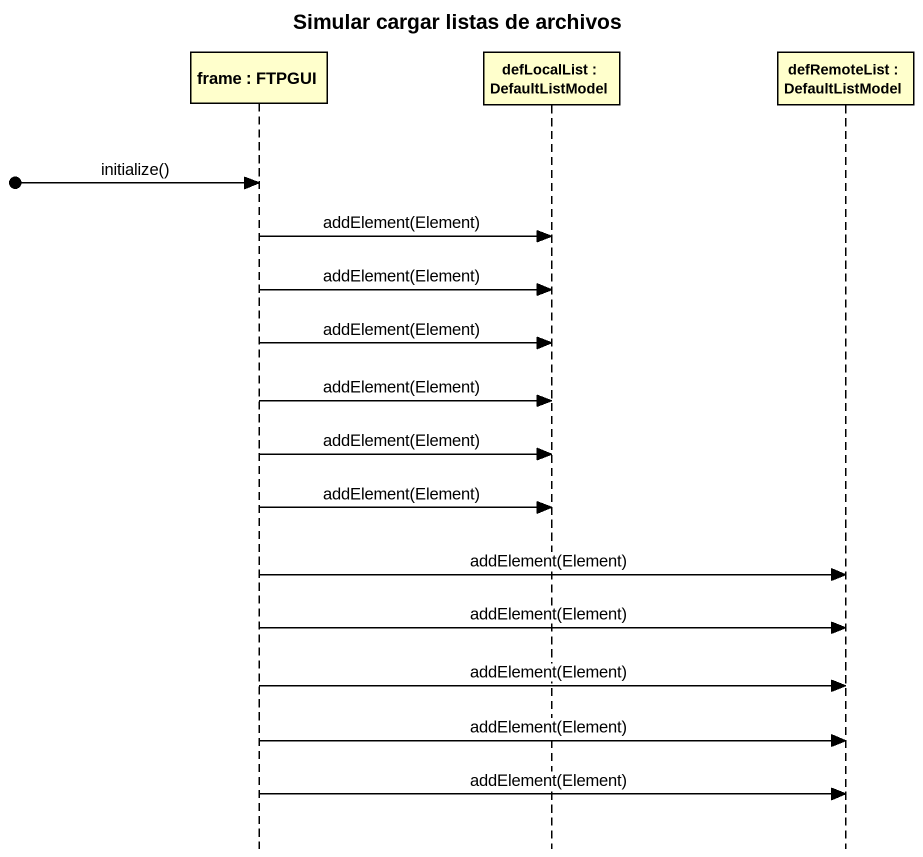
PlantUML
@startuml
title Simular cargar listas de archivos
hide footbox
participant "frame : FTPGUI" as frame_
participant "defLocalList : DefaultListModel" as defLocalList
participant "defRemoteList : DefaultListModel" as defRemoteList

[o-> frame_ : initialize()
frame_ -> defLocalList : addElement(Element)
frame_ -> defLocalList : addElement(Element)
frame_ -> defLocalList : addElement(Element)
frame_ -> defLocalList : addElement(Element)
frame_ -> defLocalList : addElement(Element)
frame_ -> defLocalList : addElement(Element)
frame_ -> defRemoteList : addElement(Element)
frame_ -> defRemoteList : addElement(Element)
frame_ -> defRemoteList : addElement(Element)
frame_ -> defRemoteList : addElement(Element)
frame_ -> defRemoteList : addElement(Element)
@enduml
